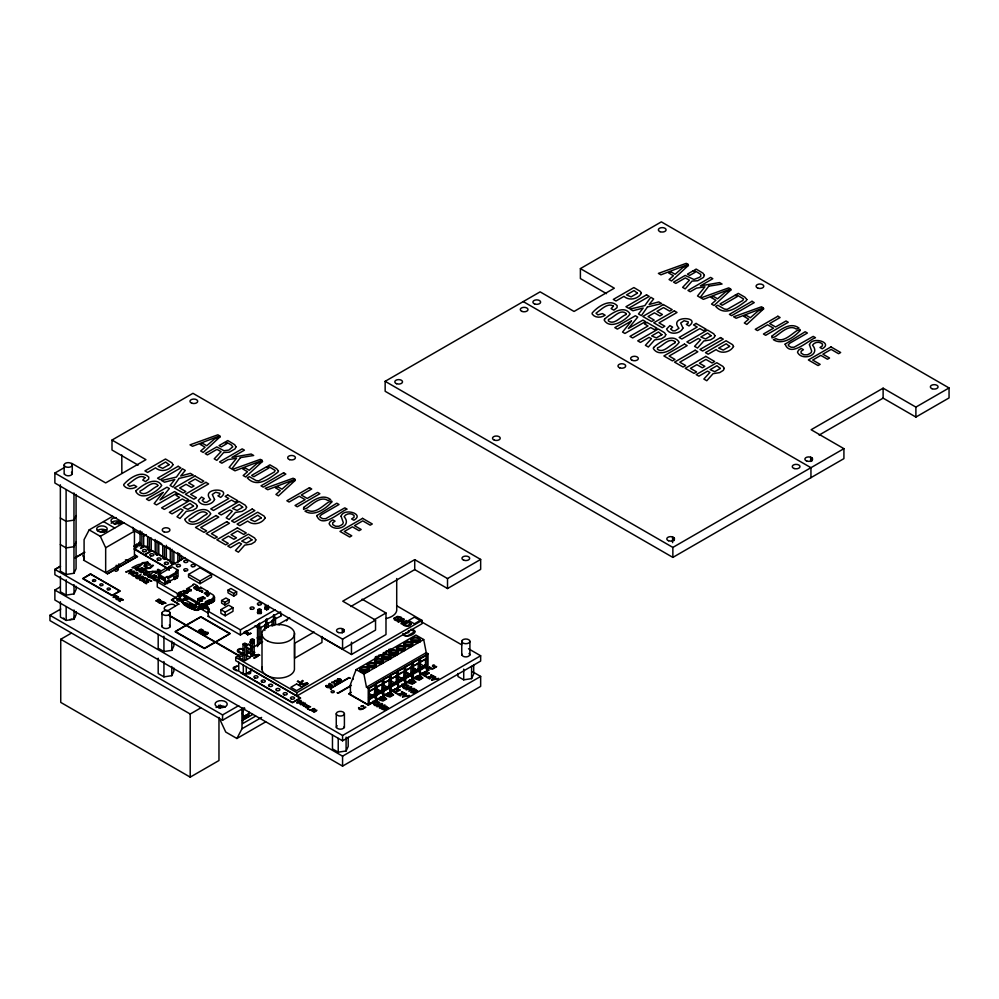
<?xml version="1.0" encoding="UTF-8"?>
<svg xmlns="http://www.w3.org/2000/svg" width="999" height="999" viewBox="0 0 999 999"><rect width="100%" height="100%" fill="white"/><g stroke="black" fill="none" stroke-linecap="round" stroke-linejoin="round"><path stroke-width="1.5" d="M60.352 484.802L60.352 571.166L66.109 574.487L73.963 573.276L76.074 568.743L76.074 494.443M64.148 474.125L64.148 464.972M66.109 574.487L66.109 489.622M72.278 474.125L72.278 464.972M73.963 573.276L73.963 492.944M84.091 560.177L84.091 539.622L89.173 529.895L100.337 536.338L105.669 547.752L105.669 572.627L134.44 556.018L134.44 531.143L132.655 527.335M243.019 658.653L243.019 644.093L244.805 643.056L246.591 644.093L246.591 658.653M244.805 659.677L244.805 645.129L246.591 644.093M250.587 654.283L250.587 639.722L252.372 638.698L254.158 639.722L254.158 654.283M252.372 655.319L252.372 640.759L254.158 639.722M262 669.53L262 634.652M294.43 633.054L294.43 667.931A16.271 9.391 0 0 1 277.472 678.121A16.271 9.391 0 0 1 262.2 667.082M320.916 636.863L351.461 654.495L351.461 642.157M362.088 599.175L385.989 612.974L385.989 634.565L351.461 654.495M396.715 578.546L396.715 608.878A16.271 9.391 0 0 1 386.039 618.518M200.324 607.879L200.324 605.881A2.448 1.411 60 0 0 198.739 602.971L197.577 602.172M420.092 674.862L420.329 658.791L427.072 654.894L427.072 670.841L425.499 666.608L420.104 669.717M209.091 603.446L214.523 600.112L214.523 597.689A2.448 1.411 60 0 0 212.937 594.78L210.227 593.206L206.918 595.679L206.431 594.567L207.33 594.043M214.523 597.689L200.324 605.881L198.739 603.97A2.547 1.474 -60 0 1 197.827 603.833L179.408 593.206A2.547 1.474 -60 0 0 180.332 593.344L181.244 591.82M199.625 602.734L198.739 603.97L199.388 603.309M369.38 691.608L374.775 688.498L375.349 684.09M376.685 687.399L382.093 684.278L382.667 679.869L383.241 680.207L383.241 696.141L376.486 700.049L375.724 697.389M390.547 675.986L383.216 679.545L382.642 683.953L389.398 680.057L389.972 675.649L390.547 675.986L390.547 691.932L383.791 695.828L382.642 691.845L389.398 687.936L390.547 691.932M397.852 687.712C398.988 678.945 385.389 686.8 391.096 691.608L397.852 687.712L397.852 671.765L390.522 675.324L389.947 679.732L396.703 675.836L397.277 671.428M398.601 674.737L404.008 671.615L404.583 667.207L405.157 667.544L405.157 683.491L398.401 687.387L397.639 684.727M404.945 668.356L404.558 671.303L411.313 667.407L411.888 662.999L412.462 663.324L412.462 679.27L405.706 683.166L404.133 678.933M418.618 663.186L419.193 658.778L419.767 659.103L412.45 662.674L411.863 667.082L418.618 663.186L411.438 666.832M420.529 662.087L425.924 658.965L426.498 654.557M198.739 602.971L180.332 592.345A2.448 1.411 60 0 0 178.746 593.431L178.833 596.378A2.235 1.286 60 0 0 179.208 597.302L180.944 600.312A2.235 1.286 60 0 0 182.068 601.485L197.003 610.114A2.235 1.286 60 0 0 198.127 610.227L199.862 609.215A2.235 1.286 60 0 0 200.3 608.541L200.324 605.881M368.831 669.28L368.706 669.942A4.471 2.585 0 0 1 364.473 671.927A4.471 2.585 0 0 1 360.065 670.079L360.002 668.743A4.471 2.585 0 0 1 364.235 666.758A4.471 2.585 0 0 1 368.643 668.606L368.706 671.166M405.357 648.176L404.82 649.487A4.471 2.585 0 0 1 400.424 650.824A4.471 2.585 0 0 1 396.603 648.988L396.541 647.652A4.471 2.585 0 0 1 400.774 645.666A4.471 2.585 0 0 1 405.182 647.514L405.244 650.074M411.064 642.07L419.967 642.07M205.794 604.045L204.121 603.995L208.142 606.992L205.682 608.104L200.961 605.731L201.211 607.692A2.235 1.286 60 0 0 202.322 607.804L204.058 606.793A2.235 1.286 60 0 0 204.495 606.106L205.432 604.595L209.091 603.221M178.134 594.13C180.719 597.777 175.262 595.404 178.134 594.13C178.446 592.969 180.569 594.293 180.332 592.345M178.134 596.116L178.746 595.416L179.608 596.241M209.003 603.746L214.41 600.624A2.235 1.286 60 0 1 214.061 601.023L209.852 603.458A2.235 1.286 60 0 1 208.729 603.346L205.794 605.032A2.235 1.286 60 0 0 206.918 605.144L208.654 604.145A2.235 1.286 60 0 0 209.003 603.746L209.091 603.458M214.473 600.436L209.066 603.558M118.207 565.759L116.146 565.384L116.821 566.583M197.902 599.937L198.776 599.637M203.721 605.232L207.58 602.397L208.991 603.034M428.022 670.292L428.022 653.683L426.248 652.659L423.701 639.56L415.934 635.077L356.156 669.592L350.399 684.54L350.399 694.505M182.068 600.486C181.156 605.294 193.431 610.127 196.029 609.727L181.643 601.423C180.344 602.022 198.389 614.148 197.003 609.115M184.291 592.132L184.69 591.146L186.701 592.307L186.301 593.306M197.952 600.024L198.351 599.038L200.374 600.199L199.962 601.186M76.074 515.584L73.963 520.129L66.109 521.341L60.352 518.019M76.074 542.157L73.963 546.703L66.109 547.914L60.352 544.592M60.415 576.448L60.415 591.795L66.171 595.117L74.026 593.893L76.136 589.36L76.136 586.288M60.415 601.76L60.415 617.095L66.171 620.429L74.026 619.205L76.136 614.672L76.136 611.6M158.192 634.44L158.192 648.239L163.936 651.56L171.803 650.349L173.913 645.816L173.913 642.744M158.192 658.204L158.192 673.551L163.936 676.872L171.803 675.661L173.913 671.116L173.913 668.056M332.467 735.064L332.467 748.863L338.224 752.185L346.091 750.973L348.189 746.428L348.189 737.225M457.967 673.451L457.967 676.523L463.723 679.844L471.59 678.621L473.688 674.088L473.688 664.884M188.811 605.556L188.574 606.805L191.433 603.683M220.417 720.629L225.749 732.055L236.9 738.486L241.995 728.758L241.995 708.204M246.116 630.968L246.865 630.831M375.587 667.02L376.011 666.37L367.37 666.52A4.471 2.585 0 0 0 369.53 668.056M382.904 662.799L383.316 662.15L374.687 662.3A4.471 2.585 0 0 0 376.835 663.836M390.209 658.578L390.621 657.941L381.905 657.792M419.43 641.708L419.855 641.058L411.213 641.208A4.471 2.585 0 0 0 413.374 642.744M243.569 632.542L245.529 631.405M184.241 591.895L185.115 591.745M247.802 714.46L248.639 713.398A5.295 3.059 -60 0 0 249.313 712.2M197.852 589.348A1.324 1.061 43 0 0 198.039 587.874L197.577 586.026M198.364 588.823L196.928 589.897L198.326 588.848A1.324 1.061 43 0 0 198.539 587.337M117.969 599.013L118.806 597.902L116.895 598.401C122.153 593.531 111.851 601.248 117.77 598.513L116.833 599.612L120.867 598.401M378.221 657.579C378.983 654.745 371.74 657.667 377.135 658.466M157.667 582.08L158.366 581.455L156.943 580.631L154.708 580.531L158.853 579.47M372.902 702.047L369.18 704.258L369.18 688.311L375.936 684.415L375.936 700.361L372.902 702.047A2.235 1.286 0 0 0 373.127 701.073M416.745 676.735L413.024 678.958C407.317 674.138 420.904 666.296 419.767 675.049L416.745 676.735A2.235 1.286 0 0 0 416.97 675.761M426.848 670.966L420.329 674.737L419.555 672.077M200.562 606.917C217.282 612.687 201.348 605.207 205.232 603.721M208.067 601.498L210.152 603.371L212.362 602.584A1.249 0.724 -60 0 0 213.287 601.061L213.274 599.238A2.235 1.286 60 0 0 212.949 597.939M140.06 530.744L140.11 545.279L141.895 546.303L143.681 545.267L143.644 533.641M147.627 536.563L147.665 549.637L149.45 550.674L151.236 549.637L151.211 538.011M155.182 539.472L155.232 554.008L157.018 555.044L158.804 553.995L158.766 542.382M162.75 545.292L162.8 558.379L164.585 559.403L166.371 558.366L166.333 545.292M170.267 548.239L170.317 562.762L172.103 563.798L173.888 562.762L173.851 551.136M245.654 645.579L248.401 644.105L250.874 645.541M350.749 606.543L414.722 569.605L447.515 588.536L480.656 569.393L480.656 559.428L447.515 578.558L414.722 559.64L342.744 601.186L375.537 620.117L375.537 630.082L342.57 649.125L54.87 483.017L54.87 473.051L63.948 467.807M138.112 465.097L112 450.025L112 440.059L192.957 393.319L480.656 559.428M89.173 529.895L112.712 516.296M114.073 524.05L118.844 521.291L120.979 522.527A5.295 3.059 0 0 1 121.403 523.101M100.974 531.718L104.595 529.632L106.531 530.756L104.121 532.142M115.26 524.025L118.844 521.953L120.842 523.039L118.844 521.291A5.295 3.059 0 0 0 111.189 523.264M100.974 532.392L104.595 530.307L106.531 531.418M118.594 523.901L120.979 522.527L120.979 523.189M100.337 536.338L123.876 522.739M468.506 648.751L480.656 655.769L480.656 661.076L342.57 740.808L54.87 574.712L54.87 569.393L60.227 566.296M74.975 557.779L84.366 552.36M55.157 569.43L60.564 566.308M75.424 557.729L84.878 552.272M819.13 435.077L883.116 398.139L915.896 417.07L949.05 397.927L949.05 387.962L915.896 407.105L883.116 388.174L811.138 429.732L843.918 448.663L843.918 458.628L672.864 557.392L385.152 391.283L385.152 381.318L540.109 291.858L574.05 311.451L614.335 288.199L580.394 268.606L580.394 278.571L606.493 293.644M580.394 268.606L661.35 221.865L949.05 387.962M105.669 547.752L134.44 531.143M146.316 534.615L143.444 536.176M472.564 671.74L480.656 676.423L480.656 686.388L342.57 766.121L54.87 600.012L54.87 590.047L60.227 586.95M136.925 545.804L138.137 545.104C143.581 547.877 133.441 541.808 137.712 544.855L134.828 545.042L137.837 546.815M244.118 707.804L222.565 720.254L49.95 620.591L49.95 615.272L60.727 609.053M166.271 583.304L166.271 581.643L169.143 579.982L170.005 580.481L170.005 582.142L164.823 584.14L159.078 580.819L159.078 577.497L164.823 580.819L165.409 579.158L158.504 575.836L158.504 572.514L165.984 568.194L169.43 570.179M168.781 569.48L168.781 566.908L184.877 557.617M165.409 580.481L159.653 577.16L159.078 574.5L172.303 566.858L178.059 570.179L178.059 576.498L176.623 577.322L176.623 575.661L173.751 577.322L173.751 578.983L174.613 579.482L177.485 577.822L176.623 575.661M180.894 599.787A4.071 2.348 0 0 0 180.057 600.162L157.268 587L157.268 581.855L159.902 580.332M159.078 574.5L164.823 577.822L167.133 576.498L167.994 576.997L176.623 572.015L176.623 573.676L167.994 578.658L167.133 576.498M178.059 570.179L175.762 571.515L176.623 572.015M218.968 717.419L218.968 760.526L190.21 777.135L60.739 702.397L60.739 639.273L71.204 633.229M166.271 581.643L167.133 582.142L170.005 580.481M173.751 577.322L174.613 577.822L177.485 576.161M173.751 578.983L169.143 581.643L170.005 582.142M188.549 574.388L200.05 567.744L211.563 574.388L211.563 577.047L200.05 583.691L188.549 577.047L188.549 574.388L200.05 581.031L211.563 574.388M178.746 593.431L183.916 590.446M186.488 588.948L192.944 585.227M185.477 590.958L189.161 588.823L191.171 589.984L191.171 590.983L189.161 589.822L185.477 591.945C182.293 591.146 186.189 589.61 185.477 591.945M176.686 596.803L171.353 599.887L178.534 604.158L167.245 611.076M178.759 595.866L181.893 593.918M175.974 597.602L171.915 599.937L179.108 604.208M178.759 595.991L181.918 594.03M185.639 592.107L189.71 589.66M192.957 584.989A2.448 1.411 60 0 1 194.53 584.153L197.24 585.714L193.893 587.275L198.264 589.797M178.784 596.116L182.979 593.693M187.999 592.22A2.235 1.286 60 0 1 187.625 591.296L189.735 589.785M183.029 593.955L178.871 596.503L183.816 593.818M187.625 591.296L189.785 590.047M197.065 586.613L193.893 588.274L197.24 590.197L200.25 588.448M187.487 593.119L187.487 592.12L191.171 589.984M182.967 595.129L179.82 596.94L181.556 599.949L185.764 597.527L184.028 594.517M200.25 587.449L197.24 589.198L197.24 590.197M182.068 601.485L186.264 599.063L187.924 599.213L184.041 596.69M205.207 593.631L207.218 592.469L208.541 595.292M207.218 593.631L208.129 591.945A1.261 0.724 -60 0 0 207.218 591.495L204.196 593.219L207.53 595.142L207.53 596.141L208.441 595.616M189.585 604.27L190.946 603.496L196.266 606.568L194.917 607.679L189.585 604.27L194.917 607.355L196.266 606.568M198.152 599.325L198.039 598.651L202.822 596.715L204.845 597.877L204.845 598.876L202.822 597.714L199.013 599.812M189.585 604.607L190.946 603.821L196.266 606.893M191.671 604.333L189.51 605.781L189.51 604.782M191.571 604.358L190.622 605.207M198.389 600.274L198.389 599.275C195.629 602.172 203.833 599.6 201.149 600.998M201.149 600.012L204.845 597.877M193.669 605.107L197.615 602.834M192.67 605.606L194.281 605.419M194.231 605.719L198.252 603.458M199.475 605.269L202.06 603.783M208.067 600.499L209.278 599.8L212.362 601.585L212.362 599.762A2.235 1.286 60 0 0 212.25 598.988M208.729 603.346L206.406 602.01L205.444 602.559L205.444 601.573M227.997 590.134L230.881 588.473L236.638 591.795L236.638 594.455L233.754 596.116L227.997 592.794L227.997 590.134L233.754 593.456L236.638 591.795M200.512 607.092L203.659 605.269M197.515 609.165L203.446 605.744M213.449 599.962L209.303 602.36L210.514 603.071M197.003 610.114L204.52 605.769M200.3 608.541L204.52 605.993M221.616 600.486L225.936 597.989L229.171 599.862L229.171 602.522L224.85 605.007L221.616 603.134L221.616 600.486L224.85 602.347L229.171 599.862M220.904 609.652L228.671 605.169L232.992 607.654L232.992 611.313L225.225 615.796L220.904 613.299L220.904 609.652L225.225 612.137L232.992 607.654M257.879 613.686L257.879 609.602L259.428 608.703L260.964 609.59L260.964 613.673M257.879 609.602L259.428 610.489L260.964 609.59M265.197 609.465L265.197 605.382L266.733 606.268L268.269 605.382L268.269 609.452M201.598 604.133L208.179 607.929A4.071 2.348 0 0 1 208.179 611.251L240.409 629.857L275.262 609.74M208.179 607.929L208.179 616.395L240.409 635.002L280.619 611.8M254.77 626.048L259.578 628.359L266.196 624.537L266.196 619.255M265.821 620.042L265.821 624L266.895 624.138L273.501 620.317L273.501 615.034M273.301 619.88L280.831 616.108L280.769 612.749M277.997 624.662L289.71 617.894M246.104 645.716L248.301 644.442L251.785 646.44M241.371 672.914L292.495 702.422L300.087 698.039L235.727 660.689L235.727 657.367L243.806 652.697M246.491 651.148L262.65 641.82M243.581 654.832L238.973 657.492L244.73 660.814L250.487 657.492L245.879 654.832M251.099 651.261L249.25 652.335L246.803 651.598L248.664 652.672L246.803 653.746L249.275 653.021L251.711 653.758M314.161 632.017L294.643 643.281L294.643 658.229L321.965 642.457L321.965 636.475M238.736 662.15L238.736 671.153L243.319 673.801L246.291 673.801L251.186 670.978A1.686 0.974 0 0 1 250.811 669.917A1.686 0.974 0 0 1 252.372 669.318M60.739 639.273L190.21 714.023L200.662 707.979M374.038 619.867L385.989 612.974M54.87 473.051L342.57 639.148L375.537 620.117M49.95 615.272L222.565 714.934L238.736 705.606M244.081 716.121L248.776 714.073L248.776 716.345L244.655 718.718L244.081 716.121L248.776 714.073M244.081 718.393L248.776 716.345M242.42 720.416L252.784 714.435M255.657 716.096L242.707 723.576L242.707 708.628M296.865 692.657L422.015 620.404L422.015 623.726L296.865 695.978L296.865 692.657L235.727 657.367M241.995 728.758L261.601 717.432M236.9 738.486L265.672 721.877M356.156 669.592L363.923 674.075L423.701 639.56M351.373 685.277L338.186 692.894L337.063 692.644L338.361 693.194L350.487 686.176M351.211 692.282L348.676 693.93L368.419 705.132L429.058 670.104L426.448 668.493M363.923 674.075L366.471 687.175L426.248 652.659M366.471 687.175L368.244 688.199L428.022 653.683M375.911 683.766L383.241 680.207M397.827 671.116L405.157 667.544M405.132 666.895L412.462 663.324M368.956 691.37L373.002 689.023M377.61 686.363L380.307 684.814M383.566 682.929L389.398 680.057M389.523 679.495L396.703 675.836M398.176 674.487L402.235 672.152M405.482 670.279L411.313 667.407M420.104 661.837L425.924 658.965M368.594 697.452L374.35 694.542L368.956 697.652M375.899 693.231L381.655 690.321L376.261 693.443M383.216 689.01L388.973 686.101L383.566 689.223M390.522 684.79L396.278 681.88L389.523 685.776M403.221 677.459L397.827 680.581L401.985 678.296L403.221 679.02L403.221 677.459L398.176 680.781M405.132 676.36L410.889 673.451L405.482 676.56M412.437 672.14L418.194 669.23L411.438 673.126M419.742 667.919L425.499 665.009L420.104 668.131M370.055 696.728L372.752 695.179L374.001 695.891L374.001 694.33M377.36 692.519L380.07 690.958L377.36 692.919M383.316 689.073L387.375 686.738M390.621 684.852L394.68 682.517L391.983 684.477M406.593 675.636L409.29 674.088L410.527 674.8L410.527 673.239M412.55 672.202L416.595 669.867L413.898 671.827M419.855 667.981L423.901 665.646L421.203 667.607M370.055 697.14L372.752 695.179M384.665 688.698L387.375 687.137L383.554 684.939M397.939 681.043L400.636 679.482M368.594 699.013L372.652 696.665M375.899 694.792L381.306 691.67L381.306 690.109M383.216 690.571L388.611 687.449L388.611 685.901M390.522 686.35L395.916 683.241L395.916 681.68M400.524 680.581L403.221 679.02M405.132 677.921L410.527 674.8M412.437 673.701L417.832 670.579L417.832 669.018M421.091 668.706L423.788 667.145M368.956 699.25L374.35 696.128L375.936 700.361M376.261 695.029L381.655 691.92L383.241 696.141M383.566 690.809L389.398 687.936M398.176 682.379L403.584 679.258L405.157 683.491M405.482 678.159L410.889 675.037L412.462 679.27M369.38 699.5L374.775 696.378M376.685 695.279L382.093 692.157M389.947 687.624L396.703 683.728M398.601 682.629L404.008 679.507M404.558 679.183L411.313 675.287M411.863 674.962L418.618 671.066M420.529 669.967L425.924 666.845M349.2 693.83L368.244 704.832L397.127 688.149M397.465 687.949L399.25 686.925M399.6 686.725L428.484 670.042M54.87 569.393L342.57 735.489L480.656 655.769M385.152 381.318L672.864 547.415L843.918 448.663M54.87 590.047L342.57 756.156L480.656 676.423M207.867 595.129L209.34 594.492M193.619 605.731L194.281 605.756M193.669 605.769L193.694 605.019M160.352 572.365L158.004 573.938L159.653 575.299M211.164 602.285L207.804 600.849M186.638 590.534L188.336 591.196M187.425 590.584L188.287 591.083M134.365 548.526L144.318 554.745L151.761 550.437L155.969 552.684M209.902 593.144L207.367 594.03L207.829 595.154M206.356 594.692L207.78 594.368M206.855 595.791L208.129 595.504M191.533 603.646L192.457 604.582L192.308 603.821M193.556 605.144C191.845 604.919 193.282 606.331 192.457 603.92M107.355 573.988L114.46 569.892L107.442 573.663L83.516 560.127M199.138 608.379L199.076 605.956L200.362 606.156M200.362 608.141L199.163 608.316L199.113 606.231M178.284 593.406L177.46 594.043L178.284 595.404M82.78 555.706L84.391 558.354M148.376 548.563L144.455 546.416C134.515 552.747 146.154 541.883 148.451 548.326M119.63 564.922L118.756 563.948M193.207 605.182L193.019 605.756M403.846 645.754L412.55 645.854L412.487 643.968A4.471 2.585 0 0 0 408.666 642.132A4.471 2.585 0 0 0 404.27 643.468L403.883 644.043L412.55 644.193M374.625 662.624L383.316 662.724M419.855 639.972L411.188 639.835L411.576 639.248A4.471 2.585 0 0 1 415.971 637.911A4.471 2.585 0 0 1 419.792 639.747L419.855 641.633M405.244 648.413L396.566 648.264L396.953 647.689A4.471 2.585 0 0 1 401.361 646.353A4.471 2.585 0 0 1 405.182 648.176M390.621 656.855L381.955 656.705L382.342 656.118A4.471 2.585 0 0 1 386.738 654.782A4.471 2.585 0 0 1 390.559 656.618L390.746 658.94M383.404 658.391L390.621 658.516M376.011 665.284L367.345 665.147L367.732 664.56A4.471 2.585 0 0 1 372.127 663.224A4.471 2.585 0 0 1 375.949 665.059L376.011 666.945M368.706 669.505L360.04 669.355L360.427 668.781A4.471 2.585 0 0 1 364.822 667.444A4.471 2.585 0 0 1 368.643 669.268M368.706 670.591L360.065 670.741A4.471 2.585 0 0 0 361.276 671.877M184.69 591.146L186.563 592.657M186.701 592.307L185.339 591.932M198.351 599.038L200.374 600.199M125.437 559.89L127.997 559.964M181.418 601.848L182.13 602.06M195.804 610.152L196.516 610.377M201.249 591.146L202.672 591.858L199.088 590.784L201.361 590.197L202.647 591.046L201.998 592.232M186.264 598.064L187.775 597.852M140.797 543.768C138.561 539.81 137.987 545.529 139.273 543.381M134.253 546.815L136.526 547.739L133.779 546.041M245.704 647.152L250.637 649.987M242.095 653.496C232.592 652.197 239.673 645.966 243.569 649.762M523.251 301.586L810.951 467.694L810.951 477.659M112 440.059L145.941 459.665L105.669 482.917L71.728 463.324M396.765 605.831L422.015 620.404M421.004 621.528L461.75 644.842M411.201 629.42C422.49 631.181 405.432 639.947 402.947 634.19M410.564 629.432L414.597 631.768L407.005 636.151L402.959 633.816M420.092 663.848L423.901 666.046M419.18 670.741L418.743 668.905M413.336 667.744L415.884 669.205M411.513 667.332L416.595 670.267M406.031 671.965L408.579 673.426M405.482 672.277L409.29 674.088M404.008 671.615L403.584 679.258M398.176 676.498L401.985 678.296M158.154 541.633L161.813 543.756M167.195 546.903L169.643 548.314M396.478 681.355L397.252 683.403M132.967 530.144L140.959 534.415M389.598 679.982L394.68 682.916M103.559 521.59L114.723 528.021M158.604 554.195L170.429 561.026M173.052 562.537L175.687 564.048M162.712 556.955L151.935 550.736L144.655 554.944L168.906 568.931M165.409 558.516L170.792 561.625M382.093 684.278L381.655 691.92M97.365 530.756A5.295 3.059 0 0 1 104.595 529.632L106.531 530.756M168.781 566.908L170.941 568.156M200.899 587.375L207.854 591.396M376.81 688.835L379.345 690.309M175.762 573.176L176.623 573.676M134.103 549.175L169.081 569.455M376.248 689.16L380.07 691.358M374.775 688.498L374.35 696.128M176.623 577.322L177.485 577.822M134.94 555.007L137.6 556.643L115.734 568.993L137.025 556.593L134.728 555.257M374.55 694.018L375.337 696.053M212.075 600.761L213.299 601.46M368.943 693.381L372.752 695.579M158.504 572.514L160.802 573.838M208.729 602.347L206.406 601.011L206.406 602.01M200.075 598.751L202.522 600.162M187.487 592.12C189.236 593.593 181.681 593.094 184.715 591.396L184.715 592.382M202.522 601.161L200.075 599.75L200.025 598.713M198.214 599.375L200.225 600.536M203.784 605.044L204.645 605.544M158.204 580.369L159.053 580.856M157.268 581.855L180.057 595.004A4.071 2.348 0 0 1 180.894 594.63M203.471 609.59L202.447 608.828M183.978 599.55A4.071 2.348 0 0 1 185.802 600.162L208.179 613.074M250.587 639.722L252.372 640.759M243.019 644.093L244.805 645.129M175.2 606.081C172.864 600.661 157.442 608.965 167.607 610.464M246.154 647.015L250.799 649.7M243.319 649.999L240.996 648.651L237.687 650.561L243.494 653.92M168.656 614.934L186.189 625.049L200.899 616.683L230.207 633.591L215.759 642.132L239.398 655.769M169.206 615.646L185.839 625.249L175.05 631.68L204.37 648.588L215.422 642.332L239.261 656.081M250.387 668.955L300.662 698.089L292.407 702.759L240.796 672.851M389.21 650.661L388.736 649.45L390.484 649.175A3.921 2.273 0 0 1 391.983 649.862M381.181 655.481C378.509 654.008 377.06 656.655 380.569 655.531M388.024 651.36C384.565 652.297 386.001 649.862 388.636 651.323M385.289 652.946C380.144 654.27 386.176 650.087 385.901 654.382M192.432 604.52L192.72 605.531M197.228 586.763L198.027 587.874M195.454 587.25L196.878 589.223M213.349 596.153L213.674 597.077M208.953 593.356L209.44 594.467M396.603 649.65L405.244 649.5L404.82 650.149A4.471 2.585 0 0 1 404.133 650.686M280.769 615.396L280.831 616.108M273.451 619.605L273.501 620.317M266.146 623.826L266.196 624.537M181.418 555.494L181.431 559.865M179.62 553.633L179.645 560.901M177.834 552.597L177.872 562.774M172.065 549.263L172.103 563.798M164.535 546.328L164.585 559.403M156.968 540.509L157.018 555.044M149.413 537.599L149.45 550.674M141.846 531.78L141.895 546.303M121.791 454.882L121.853 473.289M915.896 407.105L915.896 417.07M883.116 388.174L883.116 398.139M812.1 458.017L812.1 460.864M810.676 457.205L810.676 461.463M674 537.749L674 540.596M672.864 547.415L672.864 557.392M672.589 536.938L672.589 542.619M471.59 666.345L471.59 678.621M469.905 641.358A4.071 2.348 0 0 1 463.798 643.393A4.071 2.348 0 0 1 463.798 639.323A4.071 2.348 0 0 1 469.905 641.358L469.905 655.244M463.723 669.105L463.723 679.844M461.763 641.358L461.763 655.244M447.515 578.558L447.515 588.536M425.499 658.716L425.499 666.608M425.149 664.81L425.149 666.358M420.329 658.791L420.329 674.737M419.767 658.441L419.767 675.049M418.194 662.936L418.194 670.816M414.722 559.64L414.722 569.605M413.024 663.011L413.024 678.958M410.889 667.157L410.889 675.037M405.706 667.22L405.706 683.166M398.401 671.44L398.401 687.387M396.278 675.599L396.278 683.478M391.096 675.661L391.096 691.608M388.973 679.807L388.973 687.699M383.791 679.882L383.791 695.828M376.486 684.103L376.486 700.049M368.244 688.199L368.244 704.807M346.091 737.162L346.091 750.973M344.405 713.711A4.071 2.348 0 0 1 338.299 715.734A4.071 2.348 0 0 1 338.299 711.675A4.071 2.348 0 0 1 344.405 713.711L344.405 727.597M343.706 629.482L343.706 632.33M342.57 639.148L342.57 649.125M342.57 735.489L342.57 740.808M342.57 756.156L342.57 766.121M342.295 628.671L342.295 632.929M338.224 738.386L338.224 752.185M336.263 713.711L336.263 727.597M275.512 617.207L275.512 624.662M274.213 614.647L274.213 619.929M273.763 619.705L273.763 625.661M272.153 620.267L272.153 626.236M268.194 622.901L268.194 627.372M266.895 618.856L266.895 624.138M266.733 606.268L266.733 610.352M266.433 623.913L266.433 628.383M265.984 620.129L265.984 624.088M264.835 624.475L264.835 630.444M260.876 627.122L260.876 643.531M259.578 623.076L259.578 628.359M259.428 610.489L259.428 613.211M259.128 628.134L259.128 644.53M258.679 624.35L258.679 628.309M258.516 624.263L258.516 628.221M257.53 627.21L257.53 646.59M246.291 666.52L246.291 673.801M244.655 716.445L244.655 718.718M243.319 665.072L243.319 673.801M240.409 629.857L240.409 635.002M233.754 593.456L233.754 596.116M225.225 612.137L225.225 615.796M224.85 602.347L224.85 605.007M222.565 714.934L222.565 720.254M220.417 705.082L220.417 708.191M218.968 705.107L218.968 708.191M213.661 597.19L213.661 599.5M202.822 596.715L202.822 597.714M201.461 591.246L201.461 591.908M200.05 581.031L200.05 583.691M199.138 598.838L199.138 599.837M194.805 586.75L194.805 587.749M192.083 603.696L192.083 604.358M191.333 603.733L191.396 604.432M190.21 714.023L190.21 777.135M189.161 588.823L189.161 589.822M186.838 598.389L186.838 599.388M185.802 596.291L185.802 600.162M180.057 595.004L180.057 600.162M174.613 577.822L174.613 579.482M171.803 641.146L171.803 650.349M171.803 666.458L171.803 675.661M170.117 613.086A4.071 2.348 0 0 1 164.011 615.122A4.071 2.348 0 0 1 164.011 611.051A4.071 2.348 0 0 1 170.117 613.086L170.117 626.972M167.994 576.997L167.994 578.658M167.133 582.142L167.133 583.803M164.823 577.822L164.823 579.482M164.823 580.819L164.823 584.14M163.936 636.226L163.936 651.56M163.936 661.525L163.936 676.872M161.975 613.086L161.975 626.972M118.844 521.291L118.844 521.953M104.595 529.632L104.595 530.307M74.026 584.69L74.026 593.893M74.026 610.002L74.026 619.205M66.171 579.77L66.171 595.117M66.171 606.618L66.171 620.429M246.853 715.309A5.295 3.059 -60 0 1 245.879 715.896M244.93 716.171A5.295 3.059 -60 0 1 242.57 713.598A5.295 3.059 -60 0 1 244.817 708.266M216.059 707.492A6.106 3.521 0 0 1 225.449 706.955M74.75 616.108A6.106 3.521 0 0 1 74.288 617.457M72.04 619.03A6.106 3.521 0 0 1 69.843 619.555M64.336 618.593A6.106 3.521 0 0 1 63.574 618.056M344.156 726.51A3.871 2.235 0 0 1 344.156 727.372M343.931 727.796A3.871 2.235 0 0 1 338.536 728.908A3.871 2.235 0 0 1 337.15 725.699M169.293 625.074A3.871 2.235 0 0 1 166.708 628.521A3.871 2.235 0 0 1 162.338 625.736M469.043 653.433A3.871 2.235 0 0 1 466.583 656.855A3.871 2.235 0 0 1 462.038 654.233M402.122 683.89A2.235 1.286 0 0 1 402.122 685.177M401.311 685.651A2.235 1.286 0 0 1 400.187 685.826M396.828 654.907A4.471 2.585 0 0 0 397.515 654.37L397.939 653.721L389.298 653.87A4.471 2.585 0 0 0 390.509 655.007M395.916 655.332A4.471 2.585 0 0 1 391.446 655.406M409.44 679.67A2.235 1.286 0 0 1 409.44 680.956M408.616 681.43A2.235 1.286 0 0 1 406.918 681.568M397.814 650.786A4.471 2.585 0 0 1 397.078 650.262M415.921 677.21A2.235 1.286 0 0 1 414.223 677.347M410.527 646.902A4.471 2.585 0 0 0 412.125 645.928L412.55 645.279L403.908 645.429A4.471 2.585 0 0 0 406.069 646.965M395.117 688.748A2.235 1.286 0 0 1 394.817 689.397M394.006 689.872A2.235 1.286 0 0 1 392.307 689.997M389.523 659.128A4.471 2.585 0 0 1 387.55 659.827M385.227 659.864A4.471 2.585 0 0 1 381.993 658.091M387.812 692.969A2.235 1.286 0 0 1 387.512 693.618M386.7 694.093A2.235 1.286 0 0 1 385.002 694.218M382.217 663.348A4.471 2.585 0 0 1 381.306 663.773M380.432 696.852A2.235 1.286 0 0 1 380.207 697.839M379.383 698.301A2.235 1.286 0 0 1 378.271 698.476M374.912 667.569A4.471 2.585 0 0 1 374.001 667.994M418.743 642.257A4.471 2.585 0 0 1 416.77 642.956M424.35 671.877A2.235 1.286 0 0 1 424.051 672.527M423.226 673.001A2.235 1.286 0 0 1 420.991 673.001M372.078 702.522A2.235 1.286 0 0 1 370.966 702.697M368.281 671.241A4.471 2.585 0 0 1 367.595 671.778M365.622 672.477A4.471 2.585 0 0 1 363.311 672.514M121.478 521.366A5.295 3.059 0 0 1 115.559 523.676A5.295 3.059 0 0 1 111.051 520.467A5.295 3.059 0 0 1 116.184 517.607M390.884 649.725A3.322 1.911 0 0 0 390.259 649.512L389.298 650.062A3.322 1.911 0 0 0 390.309 650.786M408.341 630.881A2.035 1.174 0 0 1 408.691 632.417A2.035 1.174 0 0 1 406.106 632.817M249.3 671.615A2.035 1.174 0 0 1 250.649 672.951A2.035 1.174 0 0 1 248.514 673.9A2.035 1.174 0 0 1 246.616 672.802M180.919 599.937A2.035 1.174 0 0 1 179.058 601.111A2.035 1.174 0 0 1 176.873 600.137A2.035 1.174 0 0 1 178.359 598.801M179.783 598.888A2.035 1.174 0 0 1 180.32 599.113M184.315 603.708A2.035 1.174 0 0 1 187.725 603.384A2.035 1.174 0 0 1 186.713 605.294A2.035 1.174 0 0 1 184.191 603.933M286.476 620.879A2.035 1.174 0 0 1 287.262 620.104M279.258 624.875A2.035 1.174 0 0 1 280.17 624.238M260.277 636.887A2.035 1.174 0 0 1 260.277 638.923M258.254 638.923A2.035 1.174 0 0 1 258.254 636.887M253.197 641.196A2.035 1.174 0 0 1 253.197 643.056M251.298 643.244A2.035 1.174 0 0 1 249.925 642.132A2.035 1.174 0 0 1 251.298 641.021M257.442 645.829A2.035 1.174 0 0 1 258.254 645.329M353.147 679.47A1.623 0.937 0 0 1 353.147 678.633M200.25 587.474A1.261 0.724 -60 0 1 201.174 587.924M186.264 599.063A2.235 1.286 60 0 1 185.152 597.877M196.066 588.836A2.235 1.286 60 0 1 197.59 588.361M195.429 588.873A2.235 1.286 60 0 1 196.691 588.886M183.341 594.742A2.235 1.286 60 0 1 183.067 594.08M260.452 611.376A2.035 1.174 0 0 1 260.989 613.149A2.035 1.174 0 0 1 257.867 613.149A2.035 1.174 0 0 1 258.416 611.376M268.219 607.317A2.035 1.174 0 0 1 268.219 608.978A2.035 1.174 0 0 1 265.347 608.978A2.035 1.174 0 0 1 265.347 607.317M208.828 615.908A4.071 2.348 0 0 1 208.179 616.395M71.441 472.215A3.871 2.235 0 0 1 69.967 475.599A3.871 2.235 0 0 1 64.585 474.001M199.063 630.869C201.061 632.854 206.693 627.272 199.862 631.805C194.543 630.681 206.681 627.022 199.063 630.869M300.612 703.933C301.823 705.694 310.239 700.449 300.886 704.782C296.978 703.146 308.067 700.436 300.612 703.933M303.147 705.569L305.07 706.618L303.871 705.406A2.522 1.461 0 0 1 305.219 704.62C309.902 706.555 304.782 702.285 303.147 705.569M373.439 703.671C375.599 709.327 380.869 700.486 375.836 704.732A1.648 0.949 0 0 1 374.65 704.058L374.812 703.458A3.634 2.098 0 0 1 376.76 702.322C384.091 704.707 375.574 698.638 373.451 703.596M402.659 686.788C404.832 692.444 410.127 683.616 405.057 687.861A1.648 0.949 0 0 1 403.883 687.187L404.033 686.588A3.634 2.098 0 0 1 405.994 685.451C413.336 687.811 404.62 681.917 402.659 686.788M132.305 567.594L135.964 568.531C132.392 574.013 149.925 557.692 132.305 567.594M144.63 574.712L148.302 575.649C144.38 581.206 162.537 564.772 144.63 574.712M341.059 516.221L343.294 522.552L342.732 524.075A13.936 8.054 0 0 1 338.811 526.261L335.577 526.273L332.729 524.625L332.704 522.739L335.04 521.153L332.829 519.88L330.244 521.553L329.096 523.613C333.129 532.917 352.934 527.022 344.156 516.645C346.104 513.349 351.373 512.662 354.083 515.521L354.008 517.357L351.611 518.968L353.821 520.242C365.297 514.048 343.681 507.43 341.059 516.221M809.44 344.755L811.688 351.099L811.113 352.622A13.936 8.054 0 0 1 807.192 354.807L803.97 354.807L801.111 353.171L801.086 351.273L803.433 349.687L801.223 348.414L798.626 350.087L797.477 352.16C801.523 361.463 821.315 355.557 812.537 345.179C814.497 341.895 819.754 341.208 822.477 344.068L822.402 345.891L820.004 347.502L822.202 348.776C833.69 342.582 812.062 335.964 809.44 344.755M144.805 568.681L150.237 568.306L153.396 565.397L152.31 565.234L149.538 567.732L144.805 568.681M146.865 566.845C140.285 568.031 146.566 560.914 150.312 564.235C152.16 566.296 140.921 563.498 146.865 566.845M147.852 562.2L143.107 563.286L140.322 565.784L139.236 565.609L142.395 562.712L147.852 562.2M149.45 571.853L145.392 572.14C141.533 578.945 146.279 569.118 141.134 572.927C139.96 570.741 150.662 569.055 145.267 571.428L149.45 571.853M152.81 571.416L156.194 573.389L156.581 572.839L154.97 571.903L158.866 572.002L160.901 570.691L158.042 569.293L157.48 569.817L159.515 571.053L152.81 571.416M214.56 499.5C212.175 505.457 201.049 506.893 198.227 500.462L201.536 497.052L204.233 498.613L202.198 500.487L204.42 502.285L206.743 502.272L210.614 499.725C199.45 486.95 233.679 487.662 220.617 497.402L217.932 495.841L219.755 494.63L219.842 493.331L215.659 492.195L212.3 494.493L214.56 499.5M682.954 328.034C680.556 333.991 669.43 335.439 666.608 329.008L669.929 325.599L672.614 327.148L670.579 329.021L672.814 330.831L675.137 330.806L678.995 328.259C667.832 315.484 702.06 316.208 689.01 325.936L686.325 324.388L688.136 323.177L688.224 321.865L684.053 320.729L680.694 323.027L682.954 328.034M131.169 574.325C137.088 581.368 142.607 567.357 131.194 574.25M132.38 574.475C136.476 578.259 139.748 569.88 132.38 574.475M135.664 577.147C135.839 580.806 145.854 576.997 142.657 576.198C125.899 582.417 151.286 569.73 135.714 577.035M143.269 569.318L140.447 569.168L142.02 568.456L143.269 569.318M142.52 578.508L143.044 580.444L139.56 579.745L142.67 581.206L144.618 580.319L144.118 578.321L147.615 579.158L145.117 577.572L142.545 578.446M144.505 569.305L143.194 570.454L140.959 570.417L139.872 571.928L139.073 571.565L139.473 569.605L136.601 570.192L141.945 567.644L144.505 569.305M155.195 576.236L152.76 577.734L150.462 577.322L154.345 575.574L155.195 576.236M156.418 576.186L153.097 578.421L148.938 577.272L154.283 574.762L156.418 576.186M402.51 697.027L409.465 695.479L404.47 696.303C409.752 692.207 403.209 693.006 402.56 696.927M431.743 680.144L438.686 678.458L433.703 679.42C438.848 675.312 432.692 676.173 431.793 680.057M386.538 698.938L383.029 701.061L379.57 699.962L384.365 697.052L386.538 698.938M388.424 708.054L384.802 710.189L381.456 708.94L386.251 706.168L388.424 708.054M393.481 694.929L389.985 697.04L386.513 695.953L391.308 693.044L393.481 694.929M404.745 693.169L402.859 694.342L399.238 694.355L400.949 695.354L400.549 695.891L397.165 694.068L403.396 693.343L401.361 692.07L401.76 691.52L404.745 693.169M415.759 682.067L412.262 684.178L408.803 683.079L413.598 680.182L415.759 682.067M417.657 691.183L414.148 693.294L410.689 692.195L415.484 689.298L417.657 691.183M422.714 678.059L419.218 680.169L415.746 679.07L420.542 676.173L422.714 678.059M433.978 676.298L432.092 677.472L428.471 677.484L430.169 678.471L429.782 679.02L426.398 677.197L432.629 676.46L430.594 675.187L430.981 674.65L433.978 676.298M197.39 506.143L196.528 508.041L192.907 510.314L186.251 511.376L179.97 518.456L177.023 516.758L183.054 510.164L180.744 508.853L172.04 513.873L169.343 512.325L189.947 500.437L196.154 504.183L197.39 506.143M246.578 507.205L245.704 509.103L242.083 511.376L235.439 512.437L229.146 519.517L226.199 517.819L232.243 511.226L229.92 509.915L221.216 514.935L218.531 513.386L239.123 501.498L245.329 505.232L246.578 507.205M255.844 539.885L254.982 541.783L251.348 544.055L244.705 545.129L238.411 552.197L235.464 550.499L241.508 543.918L239.186 542.594L230.482 547.627L227.797 546.066L248.389 534.178L254.595 537.924L255.844 539.885M665.784 334.677L664.922 336.576L661.288 338.848L654.645 339.922L648.351 346.99L645.404 345.292L651.448 338.711L649.125 337.387L640.421 342.42L637.737 340.859L658.329 328.971L664.547 332.717L665.784 334.677M714.959 335.739L714.098 337.637L710.464 339.91L703.82 340.984L697.527 348.052L694.58 346.353L700.624 339.772L698.313 338.449L689.597 343.481L686.912 341.92L707.504 330.032L713.723 333.778L714.959 335.739M724.225 368.419L723.363 370.329L719.73 372.602L713.086 373.663L706.793 380.731L703.858 379.033L709.889 372.452L707.579 371.128L698.875 376.161L696.178 374.613L716.783 362.712L722.989 366.458L724.225 368.419M367.32 664.522L367.37 665.858A4.471 2.585 0 0 0 371.778 667.707A4.471 2.585 0 0 0 376.011 665.721L375.949 664.385A4.471 2.585 0 0 0 371.541 662.549A4.471 2.585 0 0 0 367.32 664.522M374.625 660.302L374.687 661.638A4.471 2.585 0 0 0 378.496 663.473A4.471 2.585 0 0 0 382.904 662.137L383.254 660.177A4.471 2.585 0 0 0 378.846 658.329A4.471 2.585 0 0 0 374.625 660.302M381.93 656.081L381.993 657.417A4.471 2.585 0 0 0 386.388 659.265A4.471 2.585 0 0 0 390.621 657.292L390.559 655.956A4.471 2.585 0 0 0 386.163 654.108A4.471 2.585 0 0 0 381.93 656.081M389.235 651.872L389.298 653.196A4.471 2.585 0 0 0 393.706 655.044A4.471 2.585 0 0 0 397.927 653.071L397.864 651.735A4.471 2.585 0 0 0 393.469 649.887A4.471 2.585 0 0 0 389.235 651.872M403.846 643.431L403.908 644.767A4.471 2.585 0 0 0 407.729 646.603A4.471 2.585 0 0 0 412.125 645.267L412.487 643.294A4.471 2.585 0 0 0 408.079 641.445A4.471 2.585 0 0 0 403.846 643.431M411.151 639.21L411.213 640.546A4.471 2.585 0 0 0 415.621 642.394A4.471 2.585 0 0 0 419.855 640.421L419.792 639.085A4.471 2.585 0 0 0 415.384 637.237A4.471 2.585 0 0 0 411.151 639.21M236.001 446.828L235.027 448.901L229.32 452.197L223.639 452.559L216.833 460.339L214.236 458.841L221.029 451.673L216.97 449.375L207.417 454.895L205.182 453.608L216.82 446.878L223.951 450.749L228.808 450.099L232.755 446.84L231.281 444.955L225.712 441.745L227.797 440.547L234.703 444.705L236.001 446.828M704.395 275.374L703.421 277.435L697.714 280.731L692.02 281.106L685.227 288.873L682.629 287.375L689.422 280.207L685.364 277.909L675.799 283.429L673.563 282.143L685.214 275.424L693.968 279.508L699.525 277.297L700.724 276.348L700.799 274.413L694.105 270.279L696.178 269.081L703.096 273.251L704.395 275.374M145.017 477.659L142.757 480.057L145.467 481.618L148.639 479.145L148.801 477.172C141.433 469.518 128.746 478.521 123.676 484.602L123.864 485.589C126.798 489.622 132.967 489.335 136.751 486.65L134.028 485.089L129.495 486.338L127.61 484.652C132.043 481.818 139.448 473.526 145.017 477.659M613.411 306.193L611.138 308.591L613.861 310.165L617.02 307.692L617.195 305.706C609.815 298.064 597.127 307.055 592.07 313.149L592.245 314.123C595.179 318.169 601.348 317.869 605.132 315.197L602.422 313.624L597.877 314.872L596.003 313.187C600.424 310.352 607.829 302.073 613.411 306.193M125.986 571.94L129.058 571.378L130.657 572.29C123.077 576.723 140.559 568.731 131.631 571.853L130.032 570.941L132.005 569.979L131.381 569.517L125.986 571.94M143.656 582.155L146.416 583.778L146.803 583.241L145.155 582.28L146.728 581.58L148.564 582.23L147.702 581.143L149.038 580.531L151.748 581.181L148.976 579.72L143.656 582.155M153.284 579.67C158.479 581.893 162.999 572.752 153.284 579.67M307.48 706.855L307.442 708.516L308.104 706.855L310.602 706.705L307.754 706.505C312.075 703.608 301.548 709.415 307.48 706.855M316.733 515.609C321.978 529.682 340.796 511.113 347.078 509.14L344.83 507.854L325.686 518.693L322.739 518.718L320.192 517.245L319.842 516.396L321.378 514.685L339.023 504.495L336.788 503.209L316.733 515.609M393.943 618.356L394.505 619.929L397.302 621.053L399.687 619.667L397.702 618.531L397.065 618.893L398.339 619.63L396.266 620.217L394.892 619.093L395.554 617.869L398.638 616.92L401.136 618.806L401.823 617.994A4.958 2.86 0 0 0 400.699 616.995L397.34 616.395L393.943 618.356M785.114 344.143C790.371 358.229 809.178 339.66 815.459 337.687L813.223 336.388L794.08 347.227L791.133 347.252L788.573 345.779L788.223 344.93L789.759 343.219L807.404 333.029L805.169 331.743L785.114 344.143M136.126 490.646L135.852 491.67C141.808 501.461 157.168 491.995 161.701 485.452C155.732 475.499 141.833 485.526 136.126 490.646M185.202 518.981L184.927 520.004C190.884 529.795 206.244 520.329 210.777 513.786C204.807 503.833 190.909 513.861 185.202 518.981M604.52 319.193L604.233 320.204C610.202 330.007 625.549 320.542 630.094 313.986C624.125 304.033 610.214 314.061 604.52 319.193M653.583 347.527L653.309 348.539C659.278 358.341 674.625 348.876 679.17 342.32C673.201 332.367 659.29 342.395 653.583 347.527M172.977 464.747C169.78 470.529 160.739 472.577 155.594 467.832L147.615 472.44L144.917 470.891L165.497 459.003L172.04 462.937L172.977 464.747M265.147 517.957C261.938 523.738 252.909 525.786 247.752 521.041L239.772 525.649L237.088 524.1L257.667 512.212L264.198 516.146L265.147 517.957M641.37 293.281C638.174 299.063 629.133 301.111 623.975 296.366L615.996 300.986L613.311 299.425L633.89 287.55L640.421 291.471L641.37 293.281M733.528 346.491C730.331 352.272 721.29 354.32 716.146 349.575L708.166 354.195L705.469 352.635L726.048 340.759L732.592 344.692L733.528 346.491M157.817 600.611L157.73 602.072L160.489 600.099L158.903 599.113L155.782 600.973L157.817 600.611M303.696 507.467L303.546 509.365L306.718 508.204C312.337 504.47 320.679 495.529 327.934 500.511L330.594 499.55C321.616 492.619 310.701 502.172 303.696 507.467M772.077 336.001L771.927 337.899L775.099 336.75C780.731 333.004 789.073 324.076 796.328 329.046L798.988 328.084C790.009 321.166 779.083 330.719 772.077 336.001M330.169 686.837C327.048 690.072 322.103 682.567 330.169 686.837M331.768 501.923C326.049 508.591 314.011 517.107 305.007 511.138L307.605 510.139C314.96 514.373 322.764 505.831 328.446 502.185L331.631 500.974L331.768 501.923M800.149 330.457C794.442 337.125 782.392 345.642 773.388 339.672L775.998 338.673C783.341 342.919 791.158 334.365 796.84 330.719L800.024 329.508L800.149 330.457M411.176 624.138C409.727 627.235 405.132 626.61 402.872 624.687L408.354 621.528L411.176 624.138M400.012 690.009L395.954 692.457C399.188 695.516 389.96 689.959 395.092 691.97L397.727 690.446L396.566 689.697L400.012 690.009M429.233 673.126L425.187 675.586C428.434 678.633 419.105 673.139 424.325 675.087L426.96 673.563L425.799 672.814L429.233 673.126M410.177 624.038L407.292 625.749L404.233 624.75L408.454 622.315L410.177 624.038M114.897 569.355C113.986 574.675 123.139 567.057 114.897 569.355M157.792 485.414L157.492 486.138C152.235 487.899 145.991 496.878 140.022 492.42L140.047 490.984C145.305 489.235 151.536 480.244 157.505 484.69L157.792 485.414M206.868 513.748L206.568 514.473C201.311 516.233 195.067 525.212 189.098 520.754L189.123 519.318C194.38 517.569 200.612 508.578 206.581 513.024L206.868 513.748M626.173 313.948L625.874 314.673C620.616 316.433 614.385 325.412 608.403 320.966L608.441 319.518C613.698 317.769 619.929 308.778 625.898 313.224L626.173 313.948M675.249 342.282L674.949 343.007C669.692 344.767 663.461 353.746 657.479 349.3L657.517 347.852C662.774 346.104 669.005 337.113 674.974 341.558L675.249 342.282M278.459 470.991L277.959 472.177C269.293 478.533 257.068 488.499 247.315 477.897L249.4 476.685L256.119 480.569L258.753 480.856L274.388 471.965L275.15 470.404L267.844 466.046L269.917 464.847L276.548 468.668L278.459 470.991M746.84 299.525L746.34 300.724C737.674 307.068 725.461 317.033 715.709 306.431L717.794 305.232L724.5 309.103L727.135 309.403L742.769 300.499L743.531 298.951L736.226 294.58L738.311 293.381L744.929 297.202L746.84 299.525M193.506 506.168L187.949 509.378L183.292 507.38L190.085 503.459L193.506 506.168M242.682 507.23L237.125 510.439L232.467 508.441L239.261 504.52L242.682 507.23M251.948 539.91L246.391 543.119L241.733 541.121L248.526 537.2L251.948 539.91M661.887 334.702L656.331 337.912L651.673 335.914L658.478 331.993L661.887 334.702M711.063 335.764L705.519 338.973L700.861 336.975L707.654 333.054L711.063 335.764M720.341 368.444L714.784 371.653L710.127 369.667L716.92 365.734L720.341 368.444M314.498 710.039C310.252 716.108 321.666 707.055 314.46 711.463C318.594 705.369 307.292 714.497 314.498 710.039M380.656 705.094C374.613 713.848 392.42 700.524 381.193 706.63C387.25 697.889 369.505 711.176 380.656 705.094M409.89 688.211L408.928 691.246L414.148 688.386L410.427 689.76C416.408 680.956 398.751 694.417 409.89 688.211M250.974 633.428L250.1 633.266L250.974 633.428M114.485 595.754C115.834 598.476 109.952 596.665 115.472 597.527C113.199 593.831 121.553 597.914 114.485 595.754M123.164 599.85L119.343 600.574L120.33 601.598L118.307 600.374L122.452 599.987L121.291 598.801L123.164 599.85M160.589 601.286L161.026 602.909L158.691 602.522L160.702 603.408L161.738 602.759L161.314 601.336L163.511 601.91L160.664 601.211M202.997 631.331C204.495 634.153 198.202 631.992 203.908 633.179C201.823 629.395 210.015 633.453 202.997 631.331M207.155 634.39C197.715 636.813 211.925 628.683 207.155 634.39M300.062 702.484C290.347 705.344 305.107 696.69 300.062 702.484M329.345 684.777C327.597 686.226 329.121 680.419 331.78 685.476C335.052 684.053 329.071 687.699 331.356 685.726L329.345 684.777M331.818 682.305L332.03 682.929L333.916 682.23L334.378 684.515L336.526 683.341L334.752 683.915L334.403 682.005L331.893 682.23M334.565 680.719L334.777 681.343L336.651 680.644L337.125 682.929L339.26 681.755L337.487 682.329L336.725 680.219L334.565 680.719M337.575 678.983C336.85 680.706 341.858 682.005 341.283 679.819A3.921 2.273 0 0 0 339.335 678.708L337.575 678.983M361.176 706.131L361.388 706.755L363.274 706.056L363.736 708.341L365.884 707.18L364.098 707.742L363.349 705.631L361.176 706.131M433.204 666.158C431.256 667.557 433.329 662.025 435.639 666.857C438.961 665.446 432.754 669.068 435.214 667.107L433.204 666.158M248.376 633.054L246.491 634.315L247.352 632.704L244.892 633.453L247.053 632.142L248.376 633.054M403.246 619.455L400.949 623.576L401.773 624.05L407.242 620.891L406.556 620.491L402.222 623.001L404.358 619.23L403.321 618.631L397.852 621.79L398.539 622.177L403.246 619.455M169.056 464.672L162.712 468.344L158.142 466.358L165.647 462.025L169.056 464.672M261.226 517.882L254.87 521.553L250.299 519.567L257.804 515.234L261.226 517.882M637.449 293.207L631.093 296.878L626.523 294.905L634.028 290.572L637.449 293.207M729.607 346.428L723.251 350.087L718.693 348.114L726.198 343.781L729.607 346.428M159.89 600.287L157.892 600.149L158.966 599.537L159.89 600.287M206.543 634.365L204.533 634.24L205.607 633.616L206.543 634.365M207.767 633.491L206.044 633.366L207.767 633.491M299.45 702.459L297.44 702.322L298.514 701.71L299.45 702.459M300.687 701.585L298.951 701.46L300.687 701.585M327.772 686.101L326.848 686.75L325.774 686.126L327.772 686.101M338.137 679.133L338.149 679.595A3.322 1.911 0 0 0 339.772 680.531L340.734 679.982A3.322 1.911 0 0 0 339.111 679.045L338.137 679.133M377.834 657.192L376.91 657.841L375.836 657.23L377.834 657.192M385.314 698.888L385.164 699.15A3.634 2.098 0 0 1 383.204 700.287L381.031 699.887L384.49 697.901L385.314 698.888M392.257 694.879L392.108 695.142A3.634 2.098 0 0 1 390.147 696.266L387.974 695.878L391.433 693.893L392.257 694.879M387.2 708.004L387.05 708.266A3.634 2.098 0 0 1 385.09 709.39L382.917 709.003L386.376 707.017L387.2 708.004M414.548 682.005L414.385 682.28A3.634 2.098 0 0 1 412.437 683.403L410.264 683.016L413.711 681.018L414.548 682.005M421.491 677.996L421.341 678.259A3.634 2.098 0 0 1 419.38 679.395L417.207 679.008L420.666 677.01L421.491 677.996M416.433 691.121L416.283 691.383A3.634 2.098 0 0 1 414.323 692.519L412.15 692.132L415.609 690.134L416.433 691.121M375.037 660.339L374.65 660.926L383.254 660.839A4.471 2.585 0 0 0 379.433 659.003A4.471 2.585 0 0 0 375.037 660.339M389.647 651.897L389.26 652.484L397.864 652.397A4.471 2.585 0 0 0 394.043 650.561A4.471 2.585 0 0 0 389.647 651.897M179.071 478.421L172.989 487.1L170.105 485.427L174.788 479.508L164.523 482.205L161.638 480.544L176.423 477.072L182.392 468.756L185.277 470.429L180.707 475.986L190.372 473.364L193.257 475.037L179.071 478.421M647.452 306.968L641.383 315.634L638.486 313.961L643.169 308.054L632.916 310.751L630.019 309.078L644.817 305.607L650.774 297.29L653.658 298.963L649.1 304.52L658.766 301.898L661.65 303.571L647.452 306.968M161.863 604.32L164.985 603.009C168.219 604.47 162.25 600.811 164.56 602.759L161.863 604.32M247.54 634.827L250.012 633.791L247.54 634.827M307.442 708.716L310.19 710.114L307.53 708.666M310.602 710.214L313.986 708.553L310.602 710.214M358.616 707.592C357.967 712.337 367.37 706.842 361.738 709.103L358.616 707.592M429.495 667.095C428.808 671.877 438.299 666.283 432.629 668.606L429.495 667.095M240.372 457.642L231.78 468.943L229.133 467.42L236.551 458.254L227.997 459.64L221.828 463.199L219.593 461.913L242.195 448.863L244.43 450.149L231.968 457.342L251.161 454.033L253.659 455.482L240.372 457.642M708.753 286.176L700.162 297.49L697.514 295.954L704.932 286.8L696.39 288.174L690.209 291.745L687.974 290.447L710.576 277.397L712.811 278.696L700.361 285.889L719.542 282.58L722.052 284.028L708.753 286.176M163.087 492.42L154.158 503.533L156.543 504.907L177.11 493.044L174.538 491.558L159.99 499.962L169.343 488.561L166.995 487.2L146.428 499.075L148.988 500.561L163.087 492.42M631.468 320.954L622.552 332.08L624.924 333.454L645.491 321.578L642.931 320.092L628.383 328.496L637.737 317.095L635.389 315.746L614.822 327.622L617.382 329.096L631.468 320.954M254.058 651.897L250.462 656.143L258.604 654.52L251.81 655.844L254.832 652.347L254.058 651.897M302.447 680.506L298.863 684.752L307.005 683.141L300.2 684.452L303.234 680.956L302.447 680.506M220.03 436.863L203.184 452.435L200.699 450.999L205.07 447.19L200.275 444.418L202.785 443.456L206.731 445.741L214.51 438.973L220.03 436.863M262.5 461.401L245.654 476.973L243.169 475.536L247.54 471.728L242.745 468.956L245.255 467.994L249.201 470.279L256.98 463.511L262.5 461.401M295.279 480.307L278.434 495.879L275.936 494.443L280.307 490.634L275.524 487.862L278.022 486.9L281.968 489.185L289.747 482.417L295.279 480.307M688.411 265.409L671.565 280.981L669.08 279.545L673.451 275.724L668.668 272.952L671.166 272.003L675.112 274.275L682.891 267.52L688.411 265.409M730.893 289.935L714.048 305.507L711.55 304.071L715.921 300.262L711.138 297.49L713.636 296.528L717.582 298.813L725.361 292.058L730.893 289.935M763.661 308.841L746.815 324.413L744.33 322.977L748.701 319.168L743.905 316.396L746.415 315.434L750.361 317.719L758.141 310.951L763.661 308.841M137.662 567.032L136.651 567.919L135.802 567.432L137.662 567.032M149.987 574.15L148.976 575.037L148.127 574.55L149.987 574.15M237.2 666.108C224.975 668.306 245.679 674.063 233.754 668.506L237.2 666.108M90.459 573.901L82.63 578.621L112.113 595.629L120.267 591.033L90.459 573.901M178.147 466.308L157.555 478.184L160.252 479.745L180.831 467.857L178.147 466.308M224.575 442.407L219.056 445.591L221.291 446.89L226.81 443.693L224.575 442.407M194.992 476.024L174.4 487.912L183.242 493.007L185.789 491.545L179.645 487.999L186.039 484.303L191.471 487.437L194.018 485.964L188.586 482.829L195.13 479.058L201.274 482.604L203.821 481.131L194.992 476.024M178.521 493.856L175.974 495.329L179.62 497.44L161.588 507.842L164.286 509.403L182.317 498.988L185.964 501.098L188.511 499.625L178.521 493.856M205.944 482.355L185.364 494.243L193.906 499.175L196.453 497.702L190.597 494.318L208.629 483.903L205.944 482.355M266.721 466.683L251.623 475.412L253.858 476.698L268.956 467.982L266.721 466.683M227.697 494.917L225.15 496.391L228.808 498.501L210.764 508.903L213.461 510.464L231.493 500.049L235.14 502.16L237.687 500.686L227.697 494.917M90.634 574.2L83.154 578.521L112.213 595.292L119.693 590.983L90.634 574.2M283.616 472.777L261.014 485.826L263.249 487.125L285.851 474.075L283.616 472.777M216.071 515.534L195.492 527.422L204.046 532.355L206.593 530.881L200.724 527.497L218.769 517.095L216.071 515.534M226.748 521.703L206.169 533.578L214.71 538.511L217.258 537.05L211.401 533.666L229.433 523.251L226.748 521.703M252.173 509.04L231.593 520.929L234.278 522.477L254.857 510.601L252.173 509.04M237.425 527.859L216.833 539.747L225.674 544.842L228.222 543.369L222.078 539.822L228.471 536.126L233.903 539.273L236.463 537.799L231.019 534.665L237.562 530.881L243.706 534.428L246.254 532.954L237.425 527.859M309.465 487.699L286.863 500.749L289.111 502.047L299.188 496.216L305.132 499.65L295.042 505.469L297.277 506.768L319.88 493.718L317.645 492.42L307.217 498.451L301.273 495.017L311.713 488.998L309.465 487.699M646.528 294.842L625.948 306.73L628.633 308.279L649.225 296.391L646.528 294.842M692.956 270.941L687.437 274.138L689.672 275.424L695.204 272.24L692.956 270.941M663.373 304.57L642.794 316.446L651.623 321.553L654.17 320.08L648.026 316.533L654.432 312.837L659.864 315.971L662.412 314.51L656.98 311.363L663.511 307.592L669.655 311.139L672.202 309.665L663.373 304.57M646.902 322.39L644.355 323.863L648.014 325.974L629.982 336.388L632.667 337.937L650.699 327.522L654.357 329.633L656.905 328.159L646.902 322.39M674.325 310.889L653.746 322.777L662.3 327.709L664.847 326.236L658.99 322.852L677.022 312.45L674.325 310.889M735.114 295.229L720.004 303.946L722.252 305.244L737.349 296.516L735.114 295.229M696.091 323.451L693.543 324.925L697.19 327.035L679.158 337.45L681.842 338.998L699.874 328.584L703.533 330.694L706.081 329.22L696.091 323.451M362.587 518.369L339.985 531.418L349.687 537.025L351.773 535.814L344.305 531.505L352.41 526.835L359.091 530.694L361.176 529.495L354.483 525.636L362.737 520.866L370.204 525.174L372.29 523.976L362.587 518.369M186.189 625.449L175.574 631.58L204.458 648.251L215.072 642.132L186.189 625.449M200.799 617.007L186.538 625.249L215.422 641.932L229.695 633.691L200.799 617.007M752.01 301.311L729.407 314.36L731.643 315.659L754.245 302.61L752.01 301.311M684.465 344.081L663.885 355.956L672.427 360.889L674.974 359.428L669.118 356.044L687.15 345.629L684.465 344.081M695.129 350.237L674.55 362.125L683.104 367.058L685.651 365.584L679.795 362.2L697.826 351.785L695.129 350.237M720.566 337.587L699.974 349.463L702.672 351.024L723.251 339.136L720.566 337.587M705.806 356.393L685.227 368.281L694.055 373.376L696.603 371.915L690.459 368.369L696.865 364.672L702.297 367.807L704.844 366.333L699.412 363.199L705.943 359.428L712.087 362.974L714.635 361.501L705.806 356.393M777.859 316.246L755.256 329.295L757.492 330.582L767.582 324.762L773.513 328.184L763.436 334.016L765.671 335.302L788.273 322.252L786.038 320.966L775.599 326.985L769.667 323.551L780.094 317.532L777.859 316.246M257.717 655.594L253.621 657.954L254.308 658.353L258.416 655.993L257.717 655.594M259.078 654.757L258.354 655.169L259.865 655.207L259.078 654.757M830.968 346.903L808.366 359.952L818.069 365.559L820.154 364.36L812.699 360.052L820.791 355.369L827.472 359.228L829.557 358.029L822.876 354.17L831.131 349.4L838.586 353.708L840.671 352.51L830.968 346.903M298.039 681.131L297.365 681.518L300.112 682.329L298.039 681.131M296.591 684.003L290.834 687.324L296.591 690.646L302.347 687.324L296.591 684.003M414.373 617.17L408.616 620.491L414.373 623.813L420.129 620.491L414.373 617.17M307.417 683.291L306.693 683.703L308.204 683.741L307.417 683.291M306.056 684.128L301.948 686.5L302.647 686.9L306.743 684.527L306.056 684.128M348.938 677.572L330.132 688.636L331.343 689.223L330.644 688.536L349.113 677.871L350.287 678.271L348.938 677.572M219.718 435.889L192.52 446.278L190.035 444.842L217.857 434.815L219.718 435.889M688.111 264.423L660.901 274.825L658.416 273.389L686.238 263.349L688.111 264.423M262.188 460.427L234.99 470.816L232.505 469.38L260.327 459.353L262.188 460.427M730.581 288.961L703.383 299.35L700.886 297.914L728.721 287.887L730.581 288.961M294.967 479.333L267.769 489.722L265.272 488.286L293.107 478.246L294.967 479.333M763.348 307.867L736.151 318.256L733.666 316.82L761.488 306.793L763.348 307.867M267.732 641.033A16.271 9.391 0 0 0 294.243 635.501A16.271 9.391 0 0 0 272.69 625.012A16.271 9.391 0 0 0 267.732 641.033M217.108 706.78A6.106 3.521 0 0 0 227.123 704.819A6.106 3.521 0 0 0 219.168 700.799A6.106 3.521 0 0 0 217.108 706.78M668.506 540.721A3.871 2.235 0 0 0 674.512 539.01A3.871 2.235 0 0 0 668.943 536.863A3.871 2.235 0 0 0 668.506 540.721M494.43 440.172A3.871 2.235 0 0 0 500.237 438.249A3.871 2.235 0 0 0 494.43 436.313A3.871 2.235 0 0 0 494.43 440.172M396.516 383.691A3.871 2.235 0 0 0 402.522 381.98A3.871 2.235 0 0 0 396.953 379.832A3.871 2.235 0 0 0 396.516 383.691M794.193 468.531A3.871 2.235 0 0 0 799.987 466.595A3.871 2.235 0 0 0 794.193 464.66A3.871 2.235 0 0 0 794.193 468.531M521.99 311.413A3.871 2.235 0 0 0 527.996 309.715A3.871 2.235 0 0 0 522.427 307.567A3.871 2.235 0 0 0 521.99 311.413M619.692 367.832A3.871 2.235 0 0 0 625.699 366.121A3.871 2.235 0 0 0 620.129 363.973A3.871 2.235 0 0 0 619.692 367.832M806.817 461.076A3.871 2.235 0 0 0 812.612 459.14A3.871 2.235 0 0 0 806.817 457.205A3.871 2.235 0 0 0 806.817 461.076M632.317 360.364A3.871 2.235 0 0 0 638.324 358.666A3.871 2.235 0 0 0 632.754 356.518A3.871 2.235 0 0 0 632.317 360.364M534.615 303.958A3.871 2.235 0 0 0 540.621 302.247A3.871 2.235 0 0 0 535.052 300.1A3.871 2.235 0 0 0 534.615 303.958M932.067 388.723A3.871 2.235 0 0 0 938.073 387.013A3.871 2.235 0 0 0 932.517 384.865A3.871 2.235 0 0 0 932.067 388.723M660.089 231.693A3.871 2.235 0 0 0 666.083 229.982A3.871 2.235 0 0 0 660.526 227.834A3.871 2.235 0 0 0 660.089 231.693M757.791 288.099A3.871 2.235 0 0 0 763.785 286.388A3.871 2.235 0 0 0 758.229 284.24A3.871 2.235 0 0 0 757.791 288.099M99.301 531.605A5.295 3.059 0 0 0 107.23 528.958A5.295 3.059 0 0 0 99.301 526.311A5.295 3.059 0 0 0 99.301 531.605M107.83 589.747A1.623 0.937 0 0 0 110.352 589.035A1.623 0.937 0 0 0 108.004 588.124A1.623 0.937 0 0 0 107.83 589.747M93.294 581.343A1.623 0.937 0 0 0 95.742 580.531A1.623 0.937 0 0 0 93.294 579.72A1.623 0.937 0 0 0 93.294 581.343M100.612 585.564A1.623 0.937 0 0 0 103.047 584.752A1.623 0.937 0 0 0 100.612 583.94A1.623 0.937 0 0 0 100.612 585.564M254.832 677.921A2.035 1.174 0 0 0 257.992 677.022A2.035 1.174 0 0 0 255.057 675.886A2.035 1.174 0 0 0 254.832 677.921M262.25 682.18A2.035 1.174 0 0 0 265.297 681.168A2.035 1.174 0 0 0 262.25 680.144A2.035 1.174 0 0 0 262.25 682.18M269.443 686.363A2.035 1.174 0 0 0 272.602 685.464A2.035 1.174 0 0 0 269.68 684.327A2.035 1.174 0 0 0 269.443 686.363M276.748 690.584A2.035 1.174 0 0 0 279.907 689.672A2.035 1.174 0 0 0 276.985 688.548A2.035 1.174 0 0 0 276.748 690.584M284.178 694.842A2.035 1.174 0 0 0 287.225 693.818A2.035 1.174 0 0 0 284.178 692.806A2.035 1.174 0 0 0 284.178 694.842M291.371 699.013A2.035 1.174 0 0 0 294.53 698.114A2.035 1.174 0 0 0 291.596 696.99A2.035 1.174 0 0 0 291.371 699.013M143.444 551.66A2.035 1.174 0 0 0 146.491 550.636A2.035 1.174 0 0 0 143.444 549.625A2.035 1.174 0 0 0 143.444 551.66M150.749 555.869A2.035 1.174 0 0 0 153.796 554.857A2.035 1.174 0 0 0 150.749 553.846A2.035 1.174 0 0 0 150.749 555.869M157.942 560.052A2.035 1.174 0 0 0 161.101 559.153A2.035 1.174 0 0 0 158.179 558.029A2.035 1.174 0 0 0 157.942 560.052M165.359 564.31A2.035 1.174 0 0 0 168.419 563.299A2.035 1.174 0 0 0 165.359 562.275A2.035 1.174 0 0 0 165.359 564.31M331.88 692.519A1.623 0.937 0 0 0 334.315 691.708A1.623 0.937 0 0 0 331.88 690.896A1.623 0.937 0 0 0 331.88 692.519M251.074 609.178A2.035 1.174 0 0 0 254.133 608.154A2.035 1.174 0 0 0 251.074 607.142A2.035 1.174 0 0 0 251.074 609.178M258.429 604.932A2.035 1.174 0 0 0 261.476 603.908A2.035 1.174 0 0 0 258.429 602.897A2.035 1.174 0 0 0 258.429 604.932M184.778 562.412A2.035 1.174 0 0 0 187.824 561.388A2.035 1.174 0 0 0 184.778 560.377A2.035 1.174 0 0 0 184.778 562.412M184.765 570.891A2.035 1.174 0 0 0 187.812 569.867A2.035 1.174 0 0 0 184.765 568.856A2.035 1.174 0 0 0 184.765 570.891M177.422 566.658A2.035 1.174 0 0 0 180.482 565.634A2.035 1.174 0 0 0 177.422 564.622A2.035 1.174 0 0 0 177.422 566.658M192.108 566.645A2.035 1.174 0 0 0 195.167 565.621A2.035 1.174 0 0 0 192.108 564.61A2.035 1.174 0 0 0 192.108 566.645M65.335 466.633A4.071 2.348 0 0 0 72.14 465.584A4.071 2.348 0 0 0 67.158 462.712A4.071 2.348 0 0 0 65.335 466.633M338.424 632.529A3.871 2.235 0 0 0 344.23 630.594A3.871 2.235 0 0 0 338.424 628.671A3.871 2.235 0 0 0 338.424 632.529M164.148 531.905A3.871 2.235 0 0 0 169.942 529.982A3.871 2.235 0 0 0 164.148 528.046A3.871 2.235 0 0 0 164.148 531.905M463.898 560.264A3.871 2.235 0 0 0 469.692 558.329A3.871 2.235 0 0 0 463.898 556.393A3.871 2.235 0 0 0 463.898 560.264M191.908 403.234A3.871 2.235 0 0 0 197.715 401.298A3.871 2.235 0 0 0 191.908 399.363A3.871 2.235 0 0 0 191.908 403.234M289.61 459.64A3.871 2.235 0 0 0 295.417 457.704A3.871 2.235 0 0 0 289.61 455.769A3.871 2.235 0 0 0 289.61 459.64"/></g></svg>
